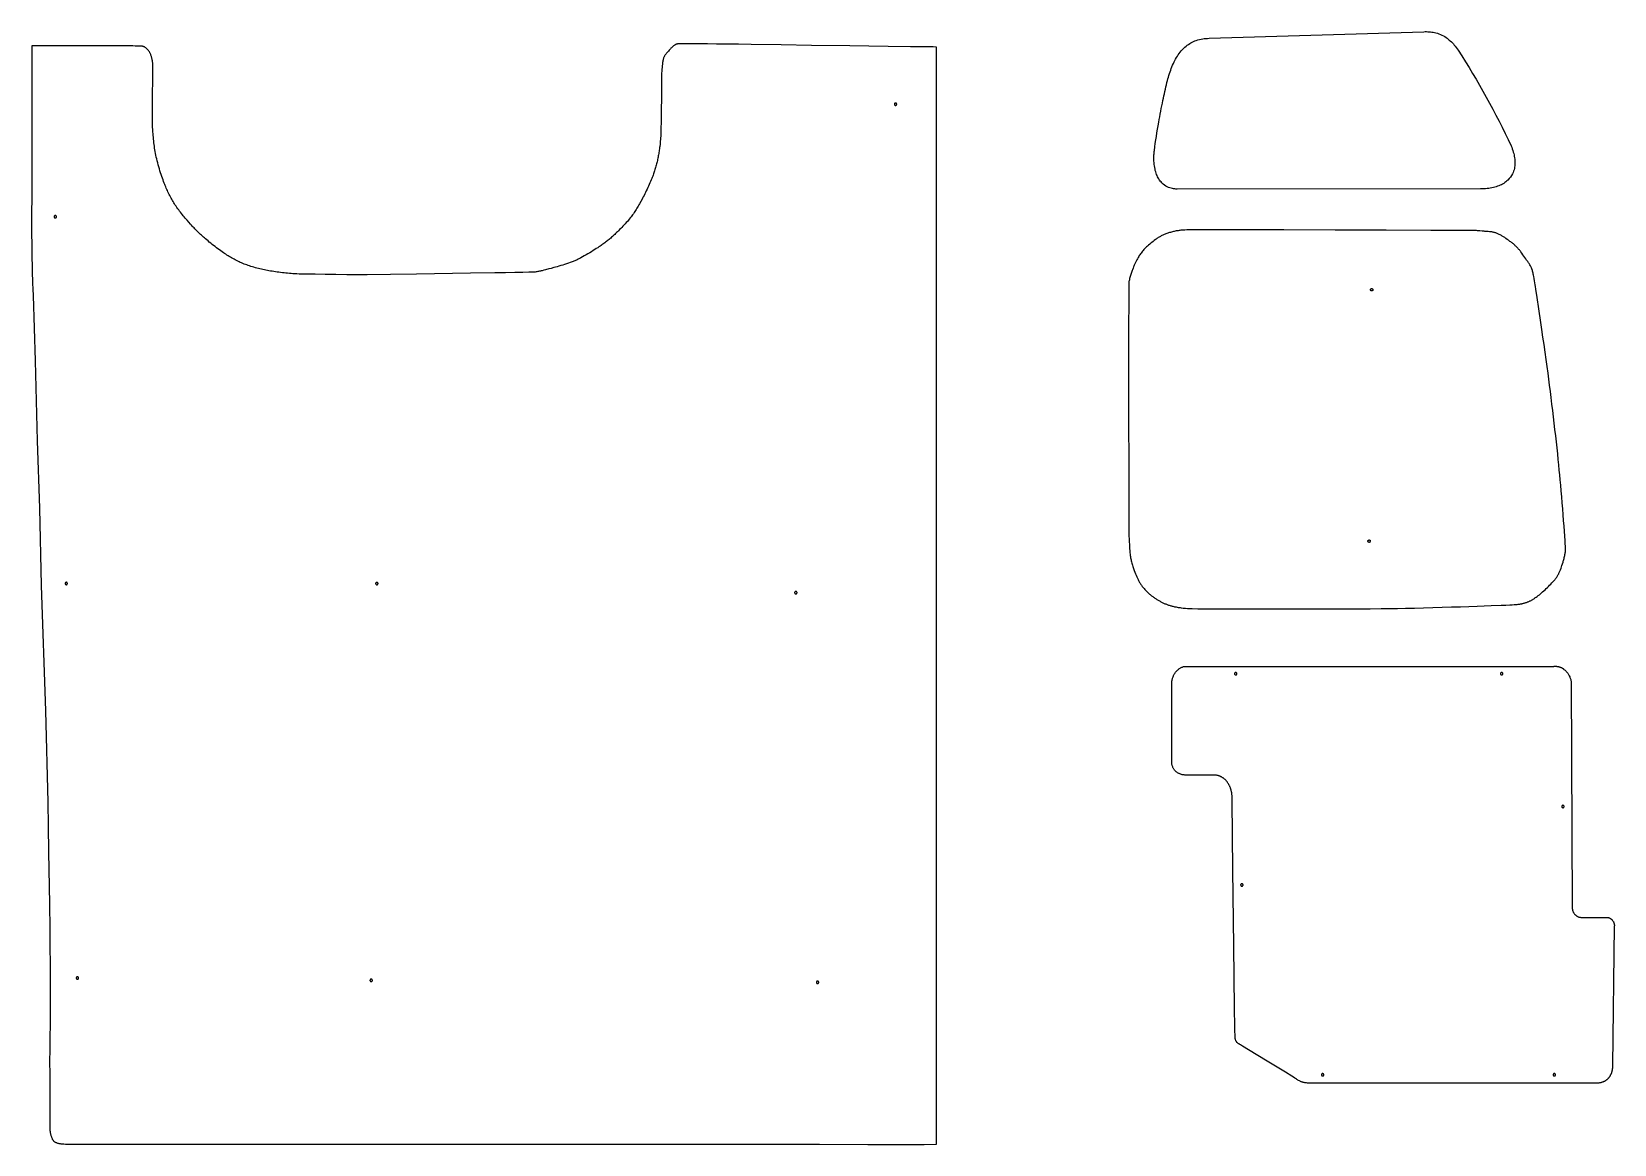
# Model space of a CAD drawing. Extents: x -607 to 5574, y -5846 to 855.
# Drawn here: x 1927 to 4556, y -5822 to -3973 of the extents above; entities that cross this region are included whole.
import ezdxf

# ---------------------------------------------------------------- set-up
doc = ezdxf.new("R2010")
doc.units = 0
doc.layers.add('Default_Layer', color=1, linetype='CONTINUOUS')

msp = doc.modelspace()

# ---------------------------------------------------------------- linework, layer by layer
at = {"layer": 'Default_Layer'}
for points in [[(3430.1, -5821.7), (3430.1, -3998.7), (3424.5, -3998.6), (3405.8, -3998.4), (3387.2, -3998.2), (3349.9, -3997.7), (3318, -3997.3), (3286.2, -3996.9), (3222.5, -3995.9), (3172.4, -3995.2), (3122.4, -3994.5), (3101.1, -3994.2), (3079.8, -3993.9), (3064.9, -3993.7), (3049.9, -3993.6), (3038.9, -3993.5), (3028, -3993.4), (3018.4, -3993.4), (3013.6, -3993.4), (3008.8, -3993.4), (3006, -3993.5), (3003.2, -3993.5), (3001.7, -3993.6), (3000.2, -3993.6), (2999.6, -3993.7), (2999, -3993.7), (2998.7, -3993.8), (2998.4, -3993.8), (2997.9, -3994), (2997.4, -3994.3), (2996.9, -3994.5), (2996.4, -3994.8), (2995.9, -3995.1), (2995.4, -3995.4), (2994.9, -3995.7), (2994.4, -3996), (2993.5, -3996.8), (2992.6, -3997.5), (2991.7, -3998.3), (2990.8, -3999.2), (2989.9, -4000), (2989.1, -4000.8), (2988.4, -4001.7), (2987.6, -4002.5), (2986.3, -4004), (2985.1, -4005.3), (2984, -4006.4), (2983, -4007.5), (2981.9, -4008.7), (2980.9, -4009.9), (2980.4, -4010.5), (2979.9, -4011.2), (2979.5, -4011.8), (2979, -4012.5), (2978.6, -4013.1), (2978.2, -4013.8), (2977.9, -4014.5), (2977.6, -4015.2), (2977.2, -4016), (2976.9, -4016.9), (2976.7, -4017.9), (2976.4, -4019), (2976.1, -4020.2), (2975.8, -4021.5), (2975.6, -4022.8), (2975.3, -4024.2), (2975.1, -4025.6), (2974.9, -4027.1), (2974.5, -4030), (2974.2, -4032.8), (2973.9, -4035.5), (2973.8, -4037.1), (2973.7, -4039.1), (2973.6, -4041.5), (2973.5, -4044.3), (2973.5, -4047.4), (2973.5, -4050.8), (2973.4, -4058.2), (2973.3, -4074.2), (2973.3, -4082), (2973.2, -4089.1), (2973, -4097.4), (2972.9, -4106.2), (2972.6, -4124.3), (2972.4, -4132.8), (2972.3, -4136.7), (2972.2, -4140.4), (2972.1, -4143.8), (2972, -4146.9), (2971.8, -4149.5), (2971.7, -4151.8), (2971.3, -4155.8), (2970.9, -4159.8), (2970.5, -4163.8), (2970.2, -4165.8), (2970, -4167.9), (2969.7, -4169.9), (2969.4, -4171.8), (2969.1, -4173.8), (2968.8, -4175.8), (2968.4, -4177.8), (2968.1, -4179.7), (2967.7, -4181.6), (2967.3, -4183.5), (2966.9, -4185.4), (2966.5, -4187.3), (2966, -4189.2), (2965.6, -4191.1), (2965.1, -4193), (2964.6, -4194.8), (2964.1, -4196.7), (2963.6, -4198.6), (2963, -4200.4), (2962.5, -4202.3), (2961.9, -4204.1), (2961.3, -4206), (2960.7, -4207.8), (2960, -4209.6), (2959.4, -4211.5), (2958.7, -4213.3), (2958, -4215.2), (2957.1, -4217.3), (2956.2, -4219.5), (2955.2, -4221.9), (2954.1, -4224.4), (2952.9, -4227), (2951.7, -4229.6), (2950.5, -4232.3), (2949.3, -4234.9), (2948, -4237.6), (2946.8, -4240.2), (2945.5, -4242.7), (2944.3, -4245.1), (2943.1, -4247.4), (2942, -4249.6), (2941, -4251.6), (2938.9, -4255.3), (2936.8, -4259.1), (2935.7, -4261), (2934.7, -4262.8), (2933.6, -4264.7), (2932.4, -4266.5), (2931.3, -4268.4), (2930.2, -4270.2), (2929, -4272), (2927.8, -4273.8), (2926.6, -4275.6), (2925.4, -4277.3), (2924.1, -4279.1), (2922.8, -4280.8), (2921.4, -4282.6), (2919.9, -4284.4), (2918.3, -4286.3), (2916.7, -4288.3), (2914.9, -4290.3), (2913.1, -4292.3), (2911.2, -4294.3), (2909.4, -4296.3), (2907.5, -4298.3), (2905.6, -4300.2), (2903.8, -4302.1), (2902, -4303.9), (2900.3, -4305.6), (2898.7, -4307.1), (2897.2, -4308.6), (2895.8, -4309.9), (2894.4, -4311.2), (2893.1, -4312.4), (2891.7, -4313.6), (2890.4, -4314.8), (2889, -4316), (2887.6, -4317.2), (2886.2, -4318.4), (2884.7, -4319.5), (2883.3, -4320.7), (2881.9, -4321.8), (2880.4, -4322.9), (2879, -4324), (2877.5, -4325.1), (2876, -4326.2), (2874.5, -4327.2), (2873, -4328.3), (2871.4, -4329.4), (2869.5, -4330.7), (2867.4, -4332.1), (2865, -4333.6), (2862.5, -4335.3), (2859.8, -4337), (2857, -4338.7), (2854.1, -4340.5), (2851.2, -4342.3), (2848.1, -4344.1), (2845.1, -4345.8), (2842.1, -4347.5), (2839.1, -4349.1), (2837.6, -4349.9), (2836.2, -4350.6), (2834.7, -4351.3), (2833.3, -4352), (2832, -4352.7), (2830.6, -4353.3), (2829.3, -4353.9), (2827.9, -4354.4), (2826.4, -4355), (2825, -4355.6), (2823.4, -4356.2), (2821.9, -4356.7), (2818.8, -4357.8), (2815.6, -4358.9), (2812.4, -4360), (2809.2, -4361), (2806, -4361.9), (2802.9, -4362.8), (2799.9, -4363.7), (2794.4, -4365.2), (2789.8, -4366.4), (2786.3, -4367.3), (2780.7, -4368.9), (2777.8, -4369.6), (2775, -4370.3), (2773.6, -4370.7), (2772.1, -4371), (2770.7, -4371.3), (2769.3, -4371.6), (2767.8, -4371.8), (2766.4, -4372.1), (2765, -4372.3), (2763.5, -4372.5), (2763, -4372.5), (2762.3, -4372.6), (2760.1, -4372.7), (2757.1, -4372.8), (2753.1, -4372.9), (2742.9, -4373.1), (2729.7, -4373.4), (2714.1, -4373.7), (2696.4, -4374), (2656, -4374.6), (2566.2, -4376), (2522.9, -4376.7), (2484.5, -4377.3), (2476.7, -4377.2), (2468.4, -4377.1), (2450.8, -4376.9), (2432.6, -4376.7), (2414.8, -4376.6), (2398.1, -4376.3), (2390.4, -4376.2), (2383.4, -4376.1), (2377.2, -4376), (2371.7, -4375.8), (2367.3, -4375.6), (2365.4, -4375.6), (2363.9, -4375.5), (2361, -4375.3), (2358.1, -4375), (2355.2, -4374.8), (2352.3, -4374.5), (2349.4, -4374.2), (2346.5, -4373.9), (2343.5, -4373.6), (2340.6, -4373.3), (2337.7, -4372.9), (2334.9, -4372.6), (2332.1, -4372.2), (2329.3, -4371.7), (2326.6, -4371.3), (2323.9, -4370.9), (2321.3, -4370.4), (2318.8, -4369.9), (2316.3, -4369.4), (2313.8, -4368.9), (2311.3, -4368.3), (2308.8, -4367.8), (2306.3, -4367.2), (2303.7, -4366.6), (2301.2, -4365.9), (2298.7, -4365.3), (2296.2, -4364.6), (2293.8, -4363.9), (2291.4, -4363.2), (2289, -4362.4), (2286.6, -4361.6), (2284.4, -4360.8), (2282.1, -4360), (2280, -4359.2), (2277.8, -4358.3), (2275.7, -4357.4), (2273.6, -4356.4), (2271.5, -4355.5), (2269.4, -4354.5), (2267.4, -4353.4), (2265.3, -4352.4), (2263.3, -4351.3), (2261.3, -4350.2), (2259.3, -4349), (2257.3, -4347.9), (2255.3, -4346.7), (2253.3, -4345.5), (2251.4, -4344.3), (2249.4, -4343), (2247.5, -4341.8), (2245.5, -4340.4), (2243.4, -4339), (2241.2, -4337.4), (2238.9, -4335.7), (2236.5, -4334), (2234.1, -4332.2), (2231.7, -4330.3), (2229.3, -4328.4), (2226.9, -4326.5), (2224.5, -4324.6), (2222.2, -4322.7), (2220, -4320.9), (2217.9, -4319.1), (2215.9, -4317.4), (2214, -4315.8), (2212.3, -4314.3), (2210.7, -4312.9), (2209.1, -4311.4), (2207.5, -4310), (2206, -4308.5), (2204.4, -4307), (2202.9, -4305.5), (2201.3, -4304), (2199.8, -4302.4), (2198.3, -4300.9), (2196.8, -4299.3), (2195.3, -4297.8), (2193.9, -4296.2), (2192.4, -4294.6), (2191, -4293), (2188.1, -4289.8), (2185.2, -4286.4), (2182.1, -4282.8), (2180.6, -4281), (2179, -4279.1), (2177.5, -4277.2), (2175.9, -4275.2), (2174.4, -4273.2), (2172.8, -4271.3), (2171.3, -4269.3), (2169.9, -4267.3), (2168.4, -4265.3), (2167.1, -4263.3), (2165.7, -4261.3), (2164.5, -4259.4), (2163.3, -4257.5), (2162.1, -4255.5), (2160.9, -4253.5), (2159.8, -4251.6), (2158.7, -4249.6), (2157.6, -4247.6), (2156.5, -4245.5), (2155.5, -4243.5), (2154.5, -4241.4), (2153.5, -4239.4), (2152.5, -4237.3), (2151.6, -4235.2), (2150.7, -4233.1), (2149.8, -4231), (2148.9, -4228.9), (2148, -4226.8), (2147.1, -4224.6), (2146.2, -4222.1), (2145.3, -4219.5), (2144.3, -4216.7), (2143.3, -4213.7), (2142.3, -4210.7), (2141.2, -4207.5), (2140.2, -4204.2), (2139.2, -4200.9), (2138.3, -4197.6), (2137.3, -4194.3), (2136.4, -4191), (2135.6, -4187.7), (2134.8, -4184.5), (2134, -4181.4), (2133.4, -4178.4), (2132.8, -4175.4), (2132.3, -4172.5), (2131.8, -4169.5), (2131.3, -4166.6), (2130.9, -4163.6), (2130.5, -4160.6), (2130.1, -4157.6), (2129.8, -4154.7), (2129.4, -4151.7), (2129.2, -4148.7), (2128.9, -4145.7), (2128.7, -4142.7), (2128.4, -4139.7), (2128.2, -4136.7), (2127.9, -4130.7), (2127.8, -4129), (2127.7, -4127), (2127.7, -4124.6), (2127.7, -4121.8), (2127.6, -4115.5), (2127.7, -4108.3), (2127.7, -4100.3), (2127.8, -4091.7), (2128, -4074), (2128.2, -4056.7), (2128.3, -4048.8), (2128.4, -4041.6), (2128.4, -4035.4), (2128.4, -4030.4), (2128.3, -4028.4), (2128.3, -4026.8), (2128.2, -4025.6), (2128.2, -4024.8), (2128, -4023.7), (2127.8, -4022.5), (2127.6, -4021.4), (2127.4, -4020.2), (2127.1, -4019), (2126.9, -4017.8), (2126.6, -4016.7), (2126.3, -4015.5), (2125.9, -4014.4), (2125.6, -4013.3), (2125.2, -4012.2), (2124.8, -4011.2), (2124.4, -4010.2), (2124, -4009.3), (2123.6, -4008.4), (2123.1, -4007.6), (2122.6, -4006.9), (2122.1, -4006.1), (2121.6, -4005.3), (2121, -4004.6), (2120.5, -4003.9), (2119.9, -4003.2), (2119.2, -4002.5), (2118.6, -4001.8), (2117.9, -4001.2), (2117.3, -4000.6), (2116.5, -4000), (2115.8, -3999.5), (2115, -3999), (2114.3, -3998.5), (2113.5, -3998.1), (2112.6, -3997.8), (2112.4, -3997.7), (2111.9, -3997.6), (2111.3, -3997.5), (2110.5, -3997.5), (2108.5, -3997.3), (2105.9, -3997.2), (2102.8, -3997.1), (2099.2, -3997), (2095.1, -3996.9), (2090.5, -3996.9), (2080.2, -3996.8), (2068.4, -3996.7), (2055.4, -3996.7), (2041.6, -3996.6), (2012, -3996.6), (1981.9, -3996.7), (1967.1, -3996.7), (1953, -3996.6), (1939.7, -3996.6), (1927.5, -3996.5), (1927.5, -4041.6), (1927.4, -4091.6), (1927.2, -4194.5), (1927.1, -4241.6), (1927, -4281.7), (1927, -4298.3), (1927, -4312.1), (1927.1, -4322.7), (1927.1, -4329.7), (1927.2, -4334.8), (1927.3, -4339.9), (1927.5, -4350.1), (1927.8, -4360.3), (1928.1, -4370.5), (1928.7, -4391), (1929, -4401.2), (1929.3, -4411.4), (1932.7, -4519.9), (1936.1, -4653), (1939.8, -4764.8), (1942.7, -4893.1), (1949.8, -5101.3), (1954.1, -5253.4), (1954.7, -5292.9), (1955.2, -5335.6), (1956.5, -5423), (1957, -5463.8), (1957.5, -5500), (1957.6, -5515.8), (1957.8, -5529.7), (1957.9, -5541.6), (1957.9, -5551), (1957.9, -5559.3), (1957.9, -5567.5), (1957.9, -5575.7), (1957.8, -5583.9), (1957.7, -5600.4), (1957.6, -5616.8), (1957.2, -5649.7), (1957, -5666.1), (1956.9, -5682.6), (1956.9, -5690.4), (1957, -5698.9), (1957, -5717.3), (1957, -5736.6), (1957.1, -5755.4), (1957.1, -5772.5), (1957.2, -5780.1), (1957.3, -5786.9), (1957.3, -5792.6), (1957.5, -5797.1), (1957.5, -5798.9), (1957.6, -5800.3), (1957.7, -5801.3), (1957.8, -5802), (1957.9, -5802.9), (1958.2, -5803.9), (1958.5, -5805), (1958.8, -5806), (1959.1, -5807), (1959.4, -5808.1), (1959.8, -5809.1), (1960.2, -5810.1), (1960.6, -5811.1), (1960.9, -5812), (1961.3, -5812.9), (1961.7, -5813.7), (1962.1, -5814.4), (1962.5, -5815.1), (1962.8, -5815.6), (1963.2, -5816), (1963.5, -5816.4), (1963.9, -5816.7), (1964.2, -5817), (1964.6, -5817.3), (1965, -5817.5), (1965.4, -5817.8), (1965.9, -5818), (1966.3, -5818.2), (1967.2, -5818.6), (1968.2, -5818.9), (1969.1, -5819.3), (1970, -5819.6), (1970.5, -5819.7), (1971, -5819.9), (1972.1, -5820.1), (1973.2, -5820.3), (1974.4, -5820.5), (1975.6, -5820.7), (1976.9, -5820.9), (1978.1, -5821), (1979.3, -5821.1), (1980.4, -5821.1), (1983, -5821.2), (1992.8, -5821.2), (2027.6, -5821.2), (2079, -5821.3), (2141.8, -5821.3), (2282.2, -5821.3), (2350, -5821.3), (2409.5, -5821.3), (2839.7, -5821.4), (2897.3, -5821.4), (2971.9, -5821.5), (3147.2, -5821.7), (3235.6, -5821.7), (3316.3, -5821.8), (3383.2, -5821.8), (3409.5, -5821.8), (3430.1, -5821.7)], [(3362.2, -4091.6), (3362, -4091.7), (3361.8, -4091.7), (3361.6, -4091.7), (3361.4, -4091.8), (3361.2, -4091.9), (3361, -4092), (3360.9, -4092.1), (3360.8, -4092.2), (3360.6, -4092.4), (3360.5, -4092.5), (3360.4, -4092.7), (3360.3, -4092.9), (3360.3, -4093), (3360.2, -4093.2), (3360.2, -4093.4), (3360.2, -4093.6), (3360.2, -4093.8), (3360.2, -4094), (3360.3, -4094.2), (3360.3, -4094.4), (3360.4, -4094.6), (3360.5, -4094.8), (3360.6, -4094.9), (3360.8, -4095.1), (3360.9, -4095.2), (3361, -4095.3), (3361.2, -4095.4), (3361.4, -4095.5), (3361.6, -4095.6), (3361.8, -4095.6), (3362, -4095.6), (3362.2, -4095.6), (3362.4, -4095.6), (3362.6, -4095.6), (3362.8, -4095.6), (3362.9, -4095.5), (3363.1, -4095.4), (3363.3, -4095.3), (3363.4, -4095.2), (3363.6, -4095.1), (3363.7, -4094.9), (3363.8, -4094.8), (3363.9, -4094.6), (3364, -4094.4), (3364.1, -4094.2), (3364.1, -4094), (3364.2, -4093.8), (3364.2, -4093.6), (3364.2, -4093.4), (3364.1, -4093.2), (3364.1, -4093), (3364, -4092.9), (3363.9, -4092.7), (3363.8, -4092.5), (3363.7, -4092.4), (3363.6, -4092.2), (3363.4, -4092.1), (3363.3, -4092), (3363.1, -4091.9), (3362.9, -4091.8), (3362.8, -4091.7), (3362.6, -4091.7), (3362.4, -4091.7), (3362.2, -4091.6)], [(1966.4, -4278.6), (1966.2, -4278.6), (1966, -4278.7), (1965.8, -4278.7), (1965.6, -4278.8), (1965.4, -4278.9), (1965.3, -4279), (1965.1, -4279.1), (1965, -4279.2), (1964.8, -4279.4), (1964.7, -4279.5), (1964.6, -4279.7), (1964.5, -4279.9), (1964.5, -4280), (1964.4, -4280.2), (1964.4, -4280.4), (1964.4, -4280.6), (1964.4, -4280.8), (1964.4, -4281), (1964.5, -4281.2), (1964.5, -4281.4), (1964.6, -4281.6), (1964.7, -4281.8), (1964.8, -4281.9), (1965, -4282.1), (1965.1, -4282.2), (1965.3, -4282.3), (1965.4, -4282.4), (1965.6, -4282.5), (1965.8, -4282.5), (1966, -4282.6), (1966.2, -4282.6), (1966.4, -4282.6), (1966.6, -4282.6), (1966.8, -4282.6), (1967, -4282.5), (1967.2, -4282.5), (1967.3, -4282.4), (1967.5, -4282.3), (1967.7, -4282.2), (1967.8, -4282.1), (1967.9, -4281.9), (1968, -4281.8), (1968.2, -4281.6), (1968.2, -4281.4), (1968.3, -4281.2), (1968.4, -4281), (1968.4, -4280.8), (1968.4, -4280.6), (1968.4, -4280.4), (1968.4, -4280.2), (1968.3, -4280), (1968.2, -4279.9), (1968.2, -4279.7), (1968, -4279.5), (1967.9, -4279.4), (1967.8, -4279.2), (1967.7, -4279.1), (1967.5, -4279), (1967.3, -4278.9), (1967.2, -4278.8), (1967, -4278.7), (1966.8, -4278.7), (1966.6, -4278.6), (1966.4, -4278.6)], [(4475.1, -4835.6), (4475.1, -4834.7), (4475.1, -4833.3), (4475.1, -4831.6), (4475, -4829.6), (4474.9, -4827.2), (4474.8, -4824.5), (4474.5, -4818.4), (4474, -4811.2), (4473.4, -4803.2), (4472.8, -4794.5), (4472.1, -4785.3), (4471.4, -4775.7), (4470.6, -4765.8), (4469.8, -4755.8), (4468.9, -4745.9), (4468.1, -4736.2), (4467.3, -4726.8), (4466.5, -4717.9), (4465.7, -4709.7), (4464.9, -4701.6), (4464.1, -4693), (4463.1, -4683.9), (4462.2, -4674.5), (4461.1, -4664.8), (4460, -4654.8), (4458.9, -4644.5), (4457.7, -4634.1), (4456.5, -4623.6), (4455.2, -4613), (4454, -4602.4), (4452.7, -4591.8), (4451.4, -4581.2), (4450.1, -4570.9), (4448.8, -4560.7), (4447.5, -4550.7), (4446.2, -4540.4), (4444.7, -4529.3), (4443, -4517.6), (4441.3, -4505.4), (4439.5, -4493), (4437.7, -4480.5), (4435.9, -4468.2), (4434.1, -4456.2), (4430.8, -4433.8), (4428, -4415), (4425.8, -4401.2), (4425.1, -4396.7), (4424.7, -4394), (4424.1, -4390.5), (4423.5, -4386.9), (4423, -4383.3), (4422.4, -4379.7), (4422, -4377.9), (4421.7, -4376.1), (4421.3, -4374.4), (4421, -4372.8), (4420.6, -4371.2), (4420.1, -4369.7), (4419.7, -4368.3), (4419.4, -4367.6), (4419.2, -4367), (4418.6, -4365.7), (4418.1, -4364.4), (4417.4, -4363.2), (4416.8, -4362), (4416.1, -4360.8), (4415.4, -4359.6), (4414.6, -4358.5), (4413.8, -4357.3), (4413.1, -4356.2), (4412.3, -4355), (4410.6, -4352.8), (4409, -4350.5), (4407.4, -4348.3), (4404.2, -4343.7), (4402.6, -4341.4), (4401, -4339.2), (4400.2, -4338), (4399.3, -4336.9), (4398.5, -4335.8), (4397.6, -4334.8), (4396.7, -4333.7), (4395.7, -4332.7), (4394.8, -4331.6), (4393.8, -4330.6), (4392.8, -4329.7), (4391.8, -4328.7), (4390.8, -4327.7), (4389.7, -4326.8), (4388.6, -4325.9), (4387.5, -4324.9), (4386.3, -4324), (4385.2, -4323.2), (4384.1, -4322.3), (4382.9, -4321.5), (4380.7, -4319.8), (4378.4, -4318.3), (4376.3, -4316.8), (4374.1, -4315.4), (4371.9, -4314), (4369.7, -4312.7), (4368.6, -4312), (4367.5, -4311.3), (4366.4, -4310.7), (4365.2, -4310.1), (4364.1, -4309.5), (4363, -4309), (4361.8, -4308.5), (4360.7, -4308), (4359.6, -4307.6), (4358.5, -4307.2), (4357.4, -4306.9), (4356.2, -4306.6), (4355, -4306.3), (4353.8, -4306.1), (4352.6, -4305.9), (4351.4, -4305.7), (4350.1, -4305.6), (4348.9, -4305.5), (4346.5, -4305.3), (4344.2, -4305.1), (4342, -4305), (4341, -4304.9), (4340.1, -4304.8), (4336.5, -4304.4), (4332.8, -4304.1), (4331, -4303.9), (4329.2, -4303.8), (4327.4, -4303.7), (4325.6, -4303.6), (4323.8, -4303.6), (4319.6, -4303.5), (4304.4, -4303.5), (4251.4, -4303.3), (4177.2, -4303), (4092.3, -4302.8), (4007.2, -4302.6), (3932.5, -4302.4), (3902.3, -4302.4), (3878.6, -4302.3), (3862.8, -4302.3), (3858.2, -4302.4), (3856.1, -4302.4), (3852.9, -4302.5), (3849.5, -4302.5), (3846.2, -4302.6), (3842.9, -4302.8), (3841.2, -4302.8), (3839.6, -4302.9), (3838, -4303.1), (3836.3, -4303.2), (3834.7, -4303.4), (3833.1, -4303.6), (3831.6, -4303.8), (3830, -4304), (3828.5, -4304.3), (3826.9, -4304.7), (3825.3, -4305), (3823.7, -4305.4), (3822.1, -4305.8), (3820.5, -4306.2), (3818.9, -4306.6), (3817.4, -4307.1), (3815.8, -4307.6), (3814.3, -4308.1), (3812.8, -4308.6), (3811.3, -4309.1), (3809.9, -4309.6), (3808.6, -4310.2), (3807.3, -4310.7), (3806, -4311.3), (3804.8, -4311.9), (3803.6, -4312.5), (3802.3, -4313.2), (3801.1, -4313.9), (3799.9, -4314.7), (3798.7, -4315.4), (3797.5, -4316.2), (3796.4, -4317), (3795.2, -4317.8), (3794.1, -4318.6), (3792, -4320.2), (3789.9, -4321.8), (3788, -4323.2), (3786.2, -4324.6), (3784.4, -4326.2), (3782.5, -4327.7), (3780.7, -4329.3), (3778.9, -4330.9), (3777.3, -4332.5), (3775.8, -4334), (3775.1, -4334.7), (3774.5, -4335.3), (3773.3, -4336.7), (3772.2, -4338), (3771.1, -4339.4), (3770, -4340.9), (3769, -4342.3), (3768, -4343.8), (3767, -4345.3), (3766.1, -4346.8), (3765.1, -4348.4), (3764, -4350.3), (3762.9, -4352.3), (3761.8, -4354.5), (3760.6, -4356.8), (3759.6, -4359.1), (3759, -4360.2), (3758.5, -4361.3), (3758, -4362.5), (3757.6, -4363.6), (3756.7, -4366), (3755.6, -4368.7), (3755.1, -4370.2), (3754.5, -4371.7), (3754, -4373.3), (3753.4, -4375), (3752.9, -4376.7), (3752.4, -4378.4), (3751.9, -4380.1), (3751.4, -4381.8), (3751, -4383.5), (3750.6, -4385.2), (3750.3, -4386.9), (3750, -4388.5), (3750, -4389.2), (3749.9, -4390.4), (3749.9, -4392.2), (3749.8, -4394.5), (3749.7, -4400.6), (3749.7, -4408.6), (3749.6, -4418.4), (3749.5, -4429.7), (3749.4, -4456.5), (3749.4, -4487.9), (3749.4, -4522.9), (3749.4, -4560.1), (3749.4, -4598.6), (3749.4, -4637.1), (3749.5, -4674.4), (3749.6, -4709.6), (3749.7, -4741.3), (3749.8, -4768.5), (3749.9, -4789.9), (3750, -4804.6), (3750, -4808.9), (3750, -4811.2), (3750.2, -4815.8), (3750.4, -4820.6), (3750.6, -4825.4), (3750.7, -4827.8), (3750.9, -4830.2), (3751, -4832.5), (3751.2, -4834.9), (3751.4, -4837.1), (3751.6, -4839.3), (3751.8, -4841.4), (3752.1, -4843.4), (3752.4, -4845.3), (3752.7, -4847.1), (3753, -4848.8), (3753.4, -4850.6), (3753.8, -4852.4), (3754.3, -4854.2), (3754.8, -4856.1), (3755.3, -4857.9), (3755.8, -4859.7), (3756.4, -4861.5), (3757, -4863.2), (3757.5, -4865), (3758.1, -4866.6), (3758.7, -4868.2), (3759.8, -4871.2), (3760.8, -4873.9), (3761.8, -4876.4), (3762.9, -4878.8), (3764, -4881.2), (3764.5, -4882.4), (3765.1, -4883.6), (3765.7, -4884.8), (3766.3, -4886), (3766.9, -4887.2), (3767.6, -4888.3), (3768.3, -4889.5), (3769, -4890.6), (3769.7, -4891.7), (3770.5, -4892.8), (3771.3, -4893.9), (3772.1, -4895), (3773.1, -4896.1), (3774.1, -4897.3), (3775.1, -4898.5), (3776.2, -4899.7), (3777.3, -4900.8), (3778.5, -4902), (3779.6, -4903.1), (3780.8, -4904.3), (3781.9, -4905.4), (3783.1, -4906.4), (3784.2, -4907.5), (3785.3, -4908.4), (3786.4, -4909.3), (3787.5, -4910.2), (3788.5, -4911), (3789.5, -4911.8), (3790.6, -4912.6), (3791.7, -4913.4), (3792.8, -4914.2), (3793.9, -4914.9), (3795, -4915.6), (3796.1, -4916.3), (3797.2, -4917), (3798.3, -4917.7), (3799.5, -4918.4), (3800.6, -4919), (3801.8, -4919.6), (3802.9, -4920.3), (3804.1, -4920.8), (3805.2, -4921.4), (3806.3, -4921.9), (3807.5, -4922.5), (3808.7, -4923), (3809.8, -4923.5), (3811, -4924), (3812.2, -4924.4), (3813.4, -4924.9), (3814.6, -4925.3), (3815.8, -4925.7), (3817, -4926.1), (3818.2, -4926.5), (3819.4, -4926.9), (3820.6, -4927.2), (3821.9, -4927.6), (3823.1, -4927.9), (3824.3, -4928.2), (3825.6, -4928.5), (3827, -4928.8), (3828.4, -4929), (3829.9, -4929.3), (3831.5, -4929.6), (3833.2, -4929.8), (3834.8, -4930), (3836.6, -4930.3), (3840.1, -4930.7), (3843.6, -4931), (3847.1, -4931.3), (3850.5, -4931.6), (3852, -4931.6), (3854.9, -4931.7), (3864.6, -4931.8), (3878.9, -4931.9), (3897.1, -4932), (3918.6, -4932), (3942.6, -4932.1), (3968.6, -4932.1), (3996, -4932.2), (4024, -4932.2), (4051.9, -4932.2), (4079.3, -4932.1), (4105.3, -4932.1), (4129.3, -4932), (4150.8, -4931.9), (4168.9, -4931.7), (4176.6, -4931.7), (4183.2, -4931.6), (4195.9, -4931.4), (4209.6, -4931.1), (4224.2, -4930.7), (4239.3, -4930.3), (4254.8, -4929.9), (4270.3, -4929.4), (4285.7, -4928.9), (4300.7, -4928.5), (4328.4, -4927.5), (4351.5, -4926.7), (4368.1, -4926.1), (4373.3, -4925.9), (4376.2, -4925.7), (4382.9, -4925.4), (4386.4, -4925.2), (4389.9, -4925), (4393.2, -4924.8), (4394.8, -4924.7), (4396.3, -4924.5), (4397.7, -4924.4), (4399.1, -4924.2), (4400.3, -4924), (4401.3, -4923.8), (4402.4, -4923.6), (4403.4, -4923.4), (4404.4, -4923.1), (4405.4, -4922.9), (4406.4, -4922.6), (4407.4, -4922.3), (4408.3, -4922), (4409.3, -4921.7), (4410.3, -4921.3), (4411.3, -4921), (4412.2, -4920.6), (4413.2, -4920.2), (4414.2, -4919.8), (4415.1, -4919.4), (4416, -4918.9), (4417, -4918.5), (4417.9, -4918), (4418.8, -4917.5), (4419.8, -4917), (4420.7, -4916.4), (4421.6, -4915.9), (4422.6, -4915.3), (4423.5, -4914.7), (4424.4, -4914), (4426.3, -4912.7), (4428.1, -4911.4), (4429.9, -4910), (4431.7, -4908.7), (4432.5, -4908), (4433.4, -4907.2), (4435.3, -4905.6), (4437.2, -4903.9), (4439.2, -4902.1), (4441.1, -4900.3), (4443, -4898.4), (4445, -4896.5), (4446.8, -4894.7), (4448.7, -4892.8), (4450.6, -4890.9), (4452.5, -4888.9), (4454.5, -4886.9), (4455.4, -4885.9), (4456.4, -4884.8), (4457.3, -4883.8), (4458.2, -4882.8), (4459, -4881.7), (4459.8, -4880.7), (4460.6, -4879.6), (4461.3, -4878.5), (4461.9, -4877.5), (4462.6, -4876.4), (4463.2, -4875.2), (4463.8, -4874.1), (4464.3, -4873), (4464.9, -4871.8), (4465.4, -4870.6), (4465.9, -4869.5), (4466.3, -4868.3), (4466.8, -4867.1), (4467.7, -4864.7), (4468.5, -4862.3), (4469.3, -4859.9), (4470.1, -4857.3), (4471, -4854.5), (4471.5, -4853.1), (4471.9, -4851.6), (4472.3, -4850), (4472.7, -4848.5), (4473.1, -4846.9), (4473.5, -4845.3), (4473.9, -4843.6), (4474.2, -4842), (4474.5, -4840.4), (4474.7, -4838.8), (4474.9, -4837.2), (4475.1, -4835.6)], [(4151.2, -4401.9), (4151.2, -4401.7), (4151.2, -4401.5), (4151.3, -4401.3), (4151.3, -4401.1), (4151.4, -4401), (4151.5, -4400.8), (4151.6, -4400.6), (4151.8, -4400.5), (4151.9, -4400.4), (4152.1, -4400.3), (4152.2, -4400.2), (4152.4, -4400.1), (4152.6, -4400), (4152.8, -4400), (4153, -4399.9), (4153.2, -4399.9), (4153.4, -4399.9), (4153.6, -4400), (4153.8, -4400), (4154, -4400.1), (4154.1, -4400.2), (4154.3, -4400.3), (4154.5, -4400.4), (4154.6, -4400.5), (4154.7, -4400.6), (4154.8, -4400.8), (4154.9, -4401), (4155, -4401.1), (4155.1, -4401.3), (4155.1, -4401.5), (4155.2, -4401.7), (4155.2, -4401.9), (4155.2, -4402.1), (4155.1, -4402.3), (4155.1, -4402.5), (4155, -4402.7), (4154.9, -4402.9), (4154.8, -4403), (4154.7, -4403.2), (4154.6, -4403.3), (4154.5, -4403.5), (4154.3, -4403.6), (4154.1, -4403.7), (4154, -4403.8), (4153.8, -4403.8), (4153.6, -4403.9), (4153.4, -4403.9), (4153.2, -4403.9), (4153, -4403.9), (4152.8, -4403.9), (4152.6, -4403.8), (4152.4, -4403.8), (4152.2, -4403.7), (4152.1, -4403.6), (4151.9, -4403.5), (4151.8, -4403.3), (4151.6, -4403.2), (4151.5, -4403), (4151.4, -4402.9), (4151.3, -4402.7), (4151.3, -4402.5), (4151.2, -4402.3), (4151.2, -4402.1), (4151.2, -4401.9)], [(4147, -4819.7), (4147, -4819.5), (4147, -4819.3), (4147.1, -4819.1), (4147.1, -4818.9), (4147.2, -4818.7), (4147.3, -4818.5), (4147.4, -4818.4), (4147.6, -4818.2), (4147.7, -4818.1), (4147.9, -4818), (4148, -4817.9), (4148.2, -4817.8), (4148.4, -4817.7), (4148.6, -4817.7), (4148.8, -4817.7), (4149, -4817.7), (4149.2, -4817.7), (4149.4, -4817.7), (4149.6, -4817.7), (4149.7, -4817.8), (4149.9, -4817.9), (4150.1, -4818), (4150.2, -4818.1), (4150.4, -4818.2), (4150.5, -4818.4), (4150.6, -4818.5), (4150.7, -4818.7), (4150.8, -4818.9), (4150.9, -4819.1), (4150.9, -4819.3), (4151, -4819.5), (4151, -4819.7), (4151, -4819.9), (4150.9, -4820.1), (4150.9, -4820.3), (4150.8, -4820.4), (4150.7, -4820.6), (4150.6, -4820.8), (4150.5, -4820.9), (4150.4, -4821.1), (4150.2, -4821.2), (4150.1, -4821.3), (4149.9, -4821.4), (4149.7, -4821.5), (4149.6, -4821.6), (4149.4, -4821.6), (4149.2, -4821.6), (4149, -4821.7), (4148.8, -4821.6), (4148.6, -4821.6), (4148.4, -4821.6), (4148.2, -4821.5), (4148, -4821.4), (4147.9, -4821.3), (4147.7, -4821.2), (4147.6, -4821.1), (4147.4, -4820.9), (4147.3, -4820.8), (4147.2, -4820.6), (4147.1, -4820.4), (4147.1, -4820.3), (4147, -4820.1), (4147, -4819.9), (4147, -4819.7)], [(1984.5, -4888), (1984.3, -4888), (1984.1, -4888), (1983.9, -4888.1), (1983.7, -4888.1), (1983.6, -4888.2), (1983.4, -4888.3), (1983.2, -4888.4), (1983.1, -4888.6), (1983, -4888.7), (1982.8, -4888.9), (1982.7, -4889), (1982.7, -4889.2), (1982.6, -4889.4), (1982.5, -4889.6), (1982.5, -4889.8), (1982.5, -4890), (1982.5, -4890.2), (1982.5, -4890.4), (1982.6, -4890.6), (1982.7, -4890.8), (1982.7, -4890.9), (1982.8, -4891.1), (1983, -4891.2), (1983.1, -4891.4), (1983.2, -4891.5), (1983.4, -4891.6), (1983.6, -4891.7), (1983.7, -4891.8), (1983.9, -4891.9), (1984.1, -4891.9), (1984.3, -4892), (1984.5, -4892), (1984.7, -4892), (1984.9, -4891.9), (1985.1, -4891.9), (1985.3, -4891.8), (1985.5, -4891.7), (1985.6, -4891.6), (1985.8, -4891.5), (1985.9, -4891.4), (1986, -4891.2), (1986.2, -4891.1), (1986.3, -4890.9), (1986.3, -4890.8), (1986.4, -4890.6), (1986.5, -4890.4), (1986.5, -4890.2), (1986.5, -4890), (1986.5, -4889.8), (1986.5, -4889.6), (1986.4, -4889.4), (1986.3, -4889.2), (1986.3, -4889), (1986.2, -4888.9), (1986, -4888.7), (1985.9, -4888.6), (1985.8, -4888.4), (1985.6, -4888.3), (1985.5, -4888.2), (1985.3, -4888.1), (1985.1, -4888.1), (1984.9, -4888), (1984.7, -4888), (1984.5, -4888)], [(2500.5, -4888.1), (2500.3, -4888.1), (2500.1, -4888.1), (2499.9, -4888.1), (2499.7, -4888.2), (2499.5, -4888.3), (2499.4, -4888.4), (2499.2, -4888.5), (2499.1, -4888.6), (2499, -4888.8), (2498.8, -4888.9), (2498.7, -4889.1), (2498.7, -4889.3), (2498.6, -4889.5), (2498.5, -4889.7), (2498.5, -4889.9), (2498.5, -4890.1), (2498.5, -4890.3), (2498.5, -4890.5), (2498.6, -4890.6), (2498.7, -4890.8), (2498.7, -4891), (2498.8, -4891.2), (2499, -4891.3), (2499.1, -4891.5), (2499.2, -4891.6), (2499.4, -4891.7), (2499.5, -4891.8), (2499.7, -4891.9), (2499.9, -4892), (2500.1, -4892), (2500.3, -4892), (2500.5, -4892.1), (2500.7, -4892), (2500.9, -4892), (2501.1, -4892), (2501.3, -4891.9), (2501.4, -4891.8), (2501.6, -4891.7), (2501.8, -4891.6), (2501.9, -4891.5), (2502, -4891.3), (2502.2, -4891.2), (2502.3, -4891), (2502.3, -4890.8), (2502.4, -4890.6), (2502.5, -4890.5), (2502.5, -4890.3), (2502.5, -4890.1), (2502.5, -4889.9), (2502.5, -4889.7), (2502.4, -4889.5), (2502.3, -4889.3), (2502.3, -4889.1), (2502.2, -4888.9), (2502, -4888.8), (2501.9, -4888.6), (2501.8, -4888.5), (2501.6, -4888.4), (2501.4, -4888.3), (2501.3, -4888.2), (2501.1, -4888.1), (2500.9, -4888.1), (2500.7, -4888.1), (2500.5, -4888.1)], [(3196.5, -4903.2), (3196.3, -4903.2), (3196.1, -4903.2), (3195.9, -4903.3), (3195.7, -4903.3), (3195.5, -4903.4), (3195.4, -4903.5), (3195.2, -4903.6), (3195.1, -4903.8), (3195, -4903.9), (3194.8, -4904.1), (3194.7, -4904.2), (3194.7, -4904.4), (3194.6, -4904.6), (3194.5, -4904.8), (3194.5, -4905), (3194.5, -4905.2), (3194.5, -4905.4), (3194.5, -4905.6), (3194.6, -4905.8), (3194.7, -4906), (3194.7, -4906.1), (3194.8, -4906.3), (3195, -4906.5), (3195.1, -4906.6), (3195.2, -4906.7), (3195.4, -4906.8), (3195.5, -4906.9), (3195.7, -4907), (3195.9, -4907.1), (3196.1, -4907.1), (3196.3, -4907.2), (3196.5, -4907.2), (3196.7, -4907.2), (3196.9, -4907.1), (3197.1, -4907.1), (3197.3, -4907), (3197.5, -4906.9), (3197.6, -4906.8), (3197.8, -4906.7), (3197.9, -4906.6), (3198, -4906.5), (3198.2, -4906.3), (3198.3, -4906.1), (3198.3, -4906), (3198.4, -4905.8), (3198.5, -4905.6), (3198.5, -4905.4), (3198.5, -4905.2), (3198.5, -4905), (3198.5, -4904.8), (3198.4, -4904.6), (3198.3, -4904.4), (3198.3, -4904.2), (3198.2, -4904.1), (3198, -4903.9), (3197.9, -4903.8), (3197.8, -4903.6), (3197.6, -4903.5), (3197.5, -4903.4), (3197.3, -4903.3), (3197.1, -4903.3), (3196.9, -4903.2), (3196.7, -4903.2), (3196.5, -4903.2)], [(3921.3, -5251.1), (3921.2, -5251), (3921.3, -5250), (3921.4, -5249), (3921.4, -5248.1), (3921.4, -5247.1), (3921.4, -5246.1), (3921.4, -5245.1), (3921.4, -5244.1), (3921.3, -5243.1), (3921.2, -5242.2), (3921.1, -5241.2), (3921, -5240.3), (3920.9, -5239.3), (3920.8, -5238.4), (3920.6, -5237.4), (3920.4, -5236.5), (3920.2, -5235.6), (3920, -5234.7), (3919.8, -5233.8), (3919.5, -5232.9), (3919.3, -5232), (3919, -5231.1), (3918.7, -5230.3), (3918.4, -5229.4), (3918, -5228.6), (3917.7, -5227.7), (3917.3, -5226.9), (3916.9, -5226.1), (3916.6, -5225.3), (3916.1, -5224.5), (3915.7, -5223.8), (3915.3, -5223), (3914.8, -5222.3), (3914.4, -5221.6), (3913.9, -5220.8), (3913.4, -5220.1), (3912.9, -5219.5), (3912.3, -5218.8), (3911.8, -5218.2), (3911.2, -5217.5), (3910.6, -5216.9), (3910.1, -5216.3), (3909.5, -5215.7), (3908.8, -5215.2), (3908.2, -5214.6), (3907.6, -5214.1), (3906.9, -5213.6), (3906.2, -5213.1), (3905.6, -5212.7), (3904.9, -5212.2), (3904.2, -5211.8), (3903.4, -5211.4), (3902.7, -5211), (3901.9, -5210.7), (3901.2, -5210.3), (3900.4, -5210), (3899.6, -5209.7), (3898.8, -5209.5), (3898, -5209.2), (3897.2, -5209), (3896.4, -5208.8), (3895.5, -5208.6), (3894.6, -5208.5), (3893.8, -5208.4), (3892.9, -5208.3), (3843.5, -5208.3), (3842.5, -5208.2), (3841.4, -5208.1), (3840.3, -5208), (3839.3, -5207.8), (3838.3, -5207.6), (3837.3, -5207.3), (3836.3, -5207), (3835.3, -5206.7), (3834.4, -5206.3), (3833.5, -5205.9), (3832.6, -5205.5), (3831.7, -5205), (3830.8, -5204.5), (3830, -5204), (3829.2, -5203.4), (3828.4, -5202.8), (3827.7, -5202.1), (3827, -5201.5), (3826.3, -5200.7), (3825.6, -5200), (3825, -5199.2), (3824.4, -5198.4), (3823.9, -5197.5), (3823.4, -5196.6), (3823, -5195.7), (3822.6, -5194.7), (3822.2, -5193.7), (3821.9, -5192.6), (3821.6, -5191.6), (3821.4, -5190.5), (3821.2, -5189.3), (3821.1, -5188.1), (3821.1, -5054.7), (3821.2, -5053.4), (3821.3, -5052.1), (3821.5, -5050.8), (3821.7, -5049.6), (3822, -5048.3), (3822.4, -5047.1), (3822.8, -5045.9), (3823.2, -5044.8), (3823.7, -5043.6), (3824.2, -5042.6), (3824.7, -5041.5), (3825.3, -5040.4), (3825.9, -5039.4), (3826.6, -5038.5), (3827.3, -5037.5), (3828, -5036.6), (3828.8, -5035.8), (3829.5, -5034.9), (3830.4, -5034.1), (3831.2, -5033.4), (3832.1, -5032.7), (3832.9, -5032), (3833.9, -5031.4), (3834.8, -5030.8), (3835.7, -5030.2), (3836.7, -5029.7), (3837.7, -5029.2), (3838.7, -5028.8), (3839.7, -5028.5), (3840.7, -5028.1), (3841.8, -5027.9), (3842.8, -5027.6), (4148, -5027.6), (4455.6, -5027.6), (4456.3, -5027.5), (4457, -5027.5), (4457.7, -5027.5), (4458.4, -5027.5), (4459, -5027.5), (4459.7, -5027.5), (4460.3, -5027.5), (4461, -5027.6), (4461.6, -5027.7), (4462.3, -5027.8), (4462.9, -5027.9), (4463.5, -5028.1), (4464.1, -5028.2), (4464.8, -5028.4), (4465.4, -5028.6), (4466, -5028.8), (4466.6, -5029.1), (4467.2, -5029.3), (4467.7, -5029.6), (4468.3, -5029.8), (4468.9, -5030.1), (4469.4, -5030.4), (4470, -5030.8), (4470.5, -5031.1), (4471.1, -5031.4), (4471.6, -5031.8), (4472.1, -5032.2), (4472.6, -5032.6), (4473.6, -5033.4), (4474.6, -5034.2), (4475.5, -5035.1), (4476.4, -5036.1), (4477.3, -5037.1), (4478.1, -5038.1), (4478.9, -5039.1), (4479.6, -5040.2), (4480.3, -5041.3), (4480.9, -5042.5), (4481.5, -5043.6), (4482.1, -5044.8), (4482.6, -5046), (4483.1, -5047.2), (4483.5, -5048.4), (4483.8, -5049.6), (4484.1, -5050.9), (4484.4, -5052.1), (4486.4, -5428), (4486.4, -5428.8), (4486.4, -5429.5), (4486.4, -5430.3), (4486.5, -5431), (4486.6, -5431.8), (4486.8, -5432.5), (4486.9, -5433.2), (4487.2, -5433.9), (4487.4, -5434.6), (4487.7, -5435.3), (4488, -5436), (4488.4, -5436.7), (4488.8, -5437.3), (4489.2, -5437.9), (4489.6, -5438.5), (4490.1, -5439.1), (4490.6, -5439.7), (4491.1, -5440.2), (4491.6, -5440.7), (4492.2, -5441.2), (4492.8, -5441.7), (4493.4, -5442.1), (4494, -5442.5), (4494.6, -5442.9), (4495.3, -5443.3), (4496, -5443.6), (4496.7, -5443.8), (4497.4, -5444.1), (4498.1, -5444.3), (4498.9, -5444.5), (4499.6, -5444.6), (4500.4, -5444.7), (4544.5, -5444.7), (4545.1, -5444.8), (4545.8, -5444.9), (4546.4, -5445), (4547, -5445.2), (4547.6, -5445.5), (4548.2, -5445.7), (4548.8, -5446), (4549.4, -5446.3), (4549.9, -5446.7), (4550.5, -5447), (4551, -5447.4), (4551.5, -5447.8), (4552, -5448.2), (4552.4, -5448.7), (4552.8, -5449.2), (4553.3, -5449.7), (4553.6, -5450.2), (4554, -5450.7), (4554.3, -5451.3), (4554.7, -5451.8), (4555, -5452.4), (4555.2, -5453), (4555.5, -5453.6), (4555.7, -5454.2), (4555.8, -5454.8), (4556, -5455.4), (4556.1, -5456), (4556.2, -5456.7), (4556.3, -5457.3), (4556.3, -5458), (4556.3, -5458.6), (4556.2, -5459.2), (4553.1, -5691), (4553.1, -5691), (4553.1, -5691.8), (4553.1, -5692.5), (4553.1, -5693.3), (4553.1, -5694.1), (4553, -5694.8), (4553, -5695.6), (4552.9, -5696.3), (4552.8, -5697.1), (4552.7, -5697.8), (4552.6, -5698.5), (4552.4, -5699.2), (4552.3, -5699.9), (4552.1, -5700.6), (4551.9, -5701.3), (4551.7, -5702), (4551.5, -5702.7), (4551.3, -5703.4), (4551.1, -5704), (4550.8, -5704.7), (4550.5, -5705.3), (4550.2, -5705.9), (4549.9, -5706.5), (4549.6, -5707.1), (4549.3, -5707.7), (4548.9, -5708.3), (4548.6, -5708.9), (4548.2, -5709.4), (4547.8, -5710), (4547.4, -5710.5), (4547, -5711.1), (4546.6, -5711.6), (4546.1, -5712.1), (4545.7, -5712.6), (4545.2, -5713), (4544.7, -5713.5), (4544.2, -5714), (4543.7, -5714.4), (4543.2, -5714.8), (4542.6, -5715.2), (4542.1, -5715.6), (4541.5, -5716), (4540.9, -5716.4), (4540.3, -5716.7), (4539.7, -5717.1), (4539.1, -5717.4), (4538.5, -5717.7), (4537.8, -5718), (4537.2, -5718.2), (4536.5, -5718.5), (4535.8, -5718.7), (4535.1, -5719), (4534.4, -5719.2), (4533.7, -5719.4), (4532.9, -5719.5), (4532.2, -5719.7), (4531.4, -5719.8), (4530.6, -5719.9), (4529.9, -5720), (4529.1, -5720.1), (4528.3, -5720.2), (4527.4, -5720.2), (4526.6, -5720.3), (4525.8, -5720.3), (4524.9, -5720.3), (4459.1, -5720.3), (4384.2, -5720.3), (4229, -5720.4), (4159.5, -5720.4), (4102.8, -5720.4), (4064.2, -5720.3), (4053.5, -5720.3), (4050.5, -5720.3), (4049.3, -5720.3), (4047.9, -5720.1), (4046.4, -5720), (4045, -5719.8), (4043.5, -5719.6), (4042.1, -5719.4), (4040.8, -5719.2), (4039.6, -5719), (4038.6, -5718.7), (4037.7, -5718.4), (4036.8, -5718.1), (4035.9, -5717.7), (4035, -5717.3), (4034.1, -5716.9), (4033.3, -5716.5), (4031.6, -5715.6), (4030.7, -5715.1), (4029.9, -5714.6), (4029, -5714), (4028.2, -5713.4), (4026.5, -5712.2), (4025.6, -5711.7), (4024.8, -5711.1), (4020.3, -5708.4), (4009.9, -5702), (3979.3, -5683.4), (3948.7, -5664.8), (3938.5, -5658.6), (3935.4, -5656.7), (3934.2, -5655.9), (3932.8, -5655), (3932.1, -5654.6), (3931.5, -5654.2), (3930.8, -5653.7), (3930.2, -5653.2), (3929.9, -5653), (3929.7, -5652.7), (3929.4, -5652.4), (3929.2, -5652.2), (3928.7, -5651.6), (3928.4, -5651), (3928, -5650.4), (3927.7, -5649.7), (3927.4, -5649), (3927.2, -5648.3), (3927, -5647.7), (3926.8, -5647), (3926.7, -5646.6), (3926.6, -5646.2), (3926.5, -5645.3), (3926.4, -5644.3), (3926.3, -5643.2), (3926.2, -5641), (3926.1, -5638.9), (3926, -5635.5), (3925.9, -5626.7), (3925.5, -5595.3), (3924.2, -5492.4), (3922.7, -5365.8), (3921.3, -5251.1)], [(3925.2, -5039.8), (3925.2, -5040), (3925.3, -5040.2), (3925.3, -5040.4), (3925.4, -5040.6), (3925.5, -5040.8), (3925.6, -5040.9), (3925.7, -5041.1), (3925.8, -5041.2), (3926, -5041.4), (3926.1, -5041.5), (3926.3, -5041.6), (3926.5, -5041.7), (3926.6, -5041.7), (3926.8, -5041.8), (3927, -5041.8), (3927.2, -5041.8), (3927.4, -5041.8), (3927.6, -5041.8), (3927.8, -5041.7), (3928, -5041.7), (3928.2, -5041.6), (3928.4, -5041.5), (3928.5, -5041.4), (3928.7, -5041.2), (3928.8, -5041.1), (3928.9, -5040.9), (3929, -5040.8), (3929.1, -5040.6), (3929.1, -5040.4), (3929.2, -5040.2), (3929.2, -5040), (3929.2, -5039.8), (3929.2, -5039.6), (3929.2, -5039.4), (3929.1, -5039.2), (3929.1, -5039.1), (3929, -5038.9), (3928.9, -5038.7), (3928.8, -5038.6), (3928.7, -5038.4), (3928.5, -5038.3), (3928.4, -5038.2), (3928.2, -5038.1), (3928, -5038), (3927.8, -5037.9), (3927.6, -5037.9), (3927.4, -5037.8), (3927.2, -5037.8), (3927, -5037.8), (3926.8, -5037.9), (3926.6, -5037.9), (3926.5, -5038), (3926.3, -5038.1), (3926.1, -5038.2), (3926, -5038.3), (3925.8, -5038.4), (3925.7, -5038.6), (3925.6, -5038.7), (3925.5, -5038.9), (3925.4, -5039.1), (3925.3, -5039.2), (3925.3, -5039.4), (3925.2, -5039.6), (3925.2, -5039.8)], [(4367.1, -5039.8), (4367.1, -5040), (4367.1, -5040.2), (4367.2, -5040.4), (4367.3, -5040.6), (4367.3, -5040.8), (4367.4, -5040.9), (4367.6, -5041.1), (4367.7, -5041.2), (4367.8, -5041.4), (4368, -5041.5), (4368.2, -5041.6), (4368.3, -5041.7), (4368.5, -5041.7), (4368.7, -5041.8), (4368.9, -5041.8), (4369.1, -5041.8), (4369.3, -5041.8), (4369.5, -5041.8), (4369.7, -5041.7), (4369.9, -5041.7), (4370.1, -5041.6), (4370.2, -5041.5), (4370.4, -5041.4), (4370.5, -5041.2), (4370.6, -5041.1), (4370.8, -5040.9), (4370.9, -5040.8), (4370.9, -5040.6), (4371, -5040.4), (4371.1, -5040.2), (4371.1, -5040), (4371.1, -5039.8), (4371.1, -5039.6), (4371.1, -5039.4), (4371, -5039.2), (4370.9, -5039.1), (4370.9, -5038.9), (4370.8, -5038.7), (4370.6, -5038.6), (4370.5, -5038.4), (4370.4, -5038.3), (4370.2, -5038.2), (4370.1, -5038.1), (4369.9, -5038), (4369.7, -5037.9), (4369.5, -5037.9), (4369.3, -5037.8), (4369.1, -5037.8), (4368.9, -5037.8), (4368.7, -5037.9), (4368.5, -5037.9), (4368.3, -5038), (4368.2, -5038.1), (4368, -5038.2), (4367.8, -5038.3), (4367.7, -5038.4), (4367.6, -5038.6), (4367.4, -5038.7), (4367.3, -5038.9), (4367.3, -5039.1), (4367.2, -5039.2), (4367.1, -5039.4), (4367.1, -5039.6), (4367.1, -5039.8)], [(4468.9, -5260.5), (4468.9, -5260.7), (4468.9, -5260.9), (4468.9, -5261.1), (4469, -5261.3), (4469.1, -5261.5), (4469.2, -5261.6), (4469.3, -5261.8), (4469.4, -5261.9), (4469.6, -5262.1), (4469.7, -5262.2), (4469.9, -5262.3), (4470.1, -5262.4), (4470.3, -5262.4), (4470.5, -5262.5), (4470.7, -5262.5), (4470.9, -5262.5), (4471.1, -5262.5), (4471.3, -5262.5), (4471.5, -5262.4), (4471.6, -5262.4), (4471.8, -5262.3), (4472, -5262.2), (4472.1, -5262.1), (4472.3, -5261.9), (4472.4, -5261.8), (4472.5, -5261.6), (4472.6, -5261.5), (4472.7, -5261.3), (4472.8, -5261.1), (4472.8, -5260.9), (4472.8, -5260.7), (4472.9, -5260.5), (4472.8, -5260.3), (4472.8, -5260.1), (4472.8, -5259.9), (4472.7, -5259.7), (4472.6, -5259.6), (4472.5, -5259.4), (4472.4, -5259.2), (4472.3, -5259.1), (4472.1, -5259), (4472, -5258.9), (4471.8, -5258.8), (4471.6, -5258.7), (4471.5, -5258.6), (4471.3, -5258.6), (4471.1, -5258.5), (4470.9, -5258.5), (4470.7, -5258.5), (4470.5, -5258.6), (4470.3, -5258.6), (4470.1, -5258.7), (4469.9, -5258.8), (4469.7, -5258.9), (4469.6, -5259), (4469.4, -5259.1), (4469.3, -5259.2), (4469.2, -5259.4), (4469.1, -5259.6), (4469, -5259.7), (4468.9, -5259.9), (4468.9, -5260.1), (4468.9, -5260.3), (4468.9, -5260.5)], [(3935.5, -5390.8), (3935.5, -5391), (3935.5, -5391.2), (3935.6, -5391.4), (3935.6, -5391.6), (3935.7, -5391.8), (3935.8, -5391.9), (3935.9, -5392.1), (3936.1, -5392.2), (3936.2, -5392.4), (3936.4, -5392.5), (3936.5, -5392.6), (3936.7, -5392.7), (3936.9, -5392.7), (3937.1, -5392.8), (3937.3, -5392.8), (3937.5, -5392.8), (3937.7, -5392.8), (3937.9, -5392.8), (3938.1, -5392.7), (3938.3, -5392.7), (3938.4, -5392.6), (3938.6, -5392.5), (3938.8, -5392.4), (3938.9, -5392.2), (3939, -5392.1), (3939.1, -5391.9), (3939.2, -5391.8), (3939.3, -5391.6), (3939.4, -5391.4), (3939.4, -5391.2), (3939.5, -5391), (3939.5, -5390.8), (3939.5, -5390.6), (3939.4, -5390.4), (3939.4, -5390.2), (3939.3, -5390), (3939.2, -5389.9), (3939.1, -5389.7), (3939, -5389.6), (3938.9, -5389.4), (3938.8, -5389.3), (3938.6, -5389.2), (3938.4, -5389.1), (3938.3, -5389), (3938.1, -5388.9), (3937.9, -5388.9), (3937.7, -5388.8), (3937.5, -5388.8), (3937.3, -5388.8), (3937.1, -5388.9), (3936.9, -5388.9), (3936.7, -5389), (3936.5, -5389.1), (3936.4, -5389.2), (3936.2, -5389.3), (3936.1, -5389.4), (3935.9, -5389.6), (3935.8, -5389.7), (3935.7, -5389.9), (3935.6, -5390), (3935.6, -5390.2), (3935.5, -5390.4), (3935.5, -5390.6), (3935.5, -5390.8)], [(2003.1, -5543.4), (2002.9, -5543.4), (2002.7, -5543.5), (2002.5, -5543.5), (2002.3, -5543.6), (2002.1, -5543.7), (2001.9, -5543.8), (2001.8, -5543.9), (2001.7, -5544), (2001.5, -5544.1), (2001.4, -5544.3), (2001.3, -5544.5), (2001.2, -5544.6), (2001.2, -5544.8), (2001.1, -5545), (2001.1, -5545.2), (2001.1, -5545.4), (2001.1, -5545.6), (2001.1, -5545.8), (2001.2, -5546), (2001.2, -5546.2), (2001.3, -5546.4), (2001.4, -5546.5), (2001.5, -5546.7), (2001.7, -5546.8), (2001.8, -5547), (2001.9, -5547.1), (2002.1, -5547.2), (2002.3, -5547.3), (2002.5, -5547.3), (2002.7, -5547.4), (2002.9, -5547.4), (2003.1, -5547.4), (2003.3, -5547.4), (2003.5, -5547.4), (2003.7, -5547.3), (2003.8, -5547.3), (2004, -5547.2), (2004.2, -5547.1), (2004.3, -5547), (2004.5, -5546.8), (2004.6, -5546.7), (2004.7, -5546.5), (2004.8, -5546.4), (2004.9, -5546.2), (2005, -5546), (2005, -5545.8), (2005.1, -5545.6), (2005.1, -5545.4), (2005.1, -5545.2), (2005, -5545), (2005, -5544.8), (2004.9, -5544.6), (2004.8, -5544.5), (2004.7, -5544.3), (2004.6, -5544.1), (2004.5, -5544), (2004.3, -5543.9), (2004.2, -5543.8), (2004, -5543.7), (2003.8, -5543.6), (2003.7, -5543.5), (2003.5, -5543.5), (2003.3, -5543.4), (2003.1, -5543.4)], [(2491.1, -5547.3), (2490.9, -5547.4), (2490.7, -5547.4), (2490.5, -5547.4), (2490.3, -5547.5), (2490.1, -5547.6), (2490, -5547.7), (2489.8, -5547.8), (2489.7, -5547.9), (2489.6, -5548.1), (2489.4, -5548.2), (2489.3, -5548.4), (2489.3, -5548.6), (2489.2, -5548.8), (2489.1, -5548.9), (2489.1, -5549.1), (2489.1, -5549.3), (2489.1, -5549.5), (2489.1, -5549.7), (2489.2, -5549.9), (2489.3, -5550.1), (2489.3, -5550.3), (2489.4, -5550.5), (2489.6, -5550.6), (2489.7, -5550.8), (2489.8, -5550.9), (2490, -5551), (2490.1, -5551.1), (2490.3, -5551.2), (2490.5, -5551.3), (2490.7, -5551.3), (2490.9, -5551.3), (2491.1, -5551.3), (2491.3, -5551.3), (2491.5, -5551.3), (2491.7, -5551.3), (2491.9, -5551.2), (2492.1, -5551.1), (2492.2, -5551), (2492.4, -5550.9), (2492.5, -5550.8), (2492.6, -5550.6), (2492.8, -5550.5), (2492.9, -5550.3), (2492.9, -5550.1), (2493, -5549.9), (2493.1, -5549.7), (2493.1, -5549.5), (2493.1, -5549.3), (2493.1, -5549.1), (2493.1, -5548.9), (2493, -5548.8), (2492.9, -5548.6), (2492.9, -5548.4), (2492.8, -5548.2), (2492.6, -5548.1), (2492.5, -5547.9), (2492.4, -5547.8), (2492.2, -5547.7), (2492.1, -5547.6), (2491.9, -5547.5), (2491.7, -5547.4), (2491.5, -5547.4), (2491.3, -5547.4), (2491.1, -5547.3)], [(3232.6, -5550.6), (3232.4, -5550.6), (3232.2, -5550.6), (3232, -5550.7), (3231.8, -5550.7), (3231.6, -5550.8), (3231.4, -5550.9), (3231.3, -5551), (3231.1, -5551.1), (3231, -5551.3), (3230.9, -5551.4), (3230.8, -5551.6), (3230.7, -5551.8), (3230.6, -5552), (3230.6, -5552.2), (3230.6, -5552.4), (3230.6, -5552.6), (3230.6, -5552.8), (3230.6, -5553), (3230.6, -5553.2), (3230.7, -5553.3), (3230.8, -5553.5), (3230.9, -5553.7), (3231, -5553.8), (3231.1, -5554), (3231.3, -5554.1), (3231.4, -5554.2), (3231.6, -5554.3), (3231.8, -5554.4), (3232, -5554.5), (3232.2, -5554.5), (3232.4, -5554.6), (3232.6, -5554.6), (3232.8, -5554.6), (3233, -5554.5), (3233.2, -5554.5), (3233.3, -5554.4), (3233.5, -5554.3), (3233.7, -5554.2), (3233.8, -5554.1), (3234, -5554), (3234.1, -5553.8), (3234.2, -5553.7), (3234.3, -5553.5), (3234.4, -5553.3), (3234.5, -5553.2), (3234.5, -5553), (3234.5, -5552.8), (3234.6, -5552.6), (3234.5, -5552.4), (3234.5, -5552.2), (3234.5, -5552), (3234.4, -5551.8), (3234.3, -5551.6), (3234.2, -5551.4), (3234.1, -5551.3), (3234, -5551.1), (3233.8, -5551), (3233.7, -5550.9), (3233.5, -5550.8), (3233.3, -5550.7), (3233.2, -5550.7), (3233, -5550.6), (3232.8, -5550.6), (3232.6, -5550.6)], [(4069.6, -5706.2), (4069.6, -5706.4), (4069.7, -5706.6), (4069.7, -5706.8), (4069.8, -5707), (4069.9, -5707.2), (4070, -5707.3), (4070.1, -5707.5), (4070.2, -5707.6), (4070.4, -5707.8), (4070.5, -5707.9), (4070.7, -5708), (4070.9, -5708.1), (4071, -5708.1), (4071.2, -5708.2), (4071.4, -5708.2), (4071.6, -5708.2), (4071.8, -5708.2), (4072, -5708.2), (4072.2, -5708.1), (4072.4, -5708.1), (4072.6, -5708), (4072.8, -5707.9), (4072.9, -5707.8), (4073.1, -5707.6), (4073.2, -5707.5), (4073.3, -5707.3), (4073.4, -5707.2), (4073.5, -5707), (4073.5, -5706.8), (4073.6, -5706.6), (4073.6, -5706.4), (4073.6, -5706.2), (4073.6, -5706), (4073.6, -5705.8), (4073.5, -5705.6), (4073.5, -5705.4), (4073.4, -5705.3), (4073.3, -5705.1), (4073.2, -5704.9), (4073.1, -5704.8), (4072.9, -5704.7), (4072.8, -5704.6), (4072.6, -5704.5), (4072.4, -5704.4), (4072.2, -5704.3), (4072, -5704.3), (4071.8, -5704.2), (4071.6, -5704.2), (4071.4, -5704.2), (4071.2, -5704.3), (4071, -5704.3), (4070.9, -5704.4), (4070.7, -5704.5), (4070.5, -5704.6), (4070.4, -5704.7), (4070.2, -5704.8), (4070.1, -5704.9), (4070, -5705.1), (4069.9, -5705.3), (4069.8, -5705.4), (4069.7, -5705.6), (4069.7, -5705.8), (4069.6, -5706), (4069.6, -5706.2)], [(4454.6, -5706.2), (4454.6, -5706.4), (4454.6, -5706.6), (4454.7, -5706.8), (4454.7, -5707), (4454.8, -5707.2), (4454.9, -5707.3), (4455, -5707.5), (4455.2, -5707.6), (4455.3, -5707.8), (4455.5, -5707.9), (4455.6, -5708), (4455.8, -5708.1), (4456, -5708.1), (4456.2, -5708.2), (4456.4, -5708.2), (4456.6, -5708.2), (4456.8, -5708.2), (4457, -5708.2), (4457.2, -5708.1), (4457.4, -5708.1), (4457.5, -5708), (4457.7, -5707.9), (4457.9, -5707.8), (4458, -5707.6), (4458.1, -5707.5), (4458.2, -5707.3), (4458.3, -5707.2), (4458.4, -5707), (4458.5, -5706.8), (4458.5, -5706.6), (4458.6, -5706.4), (4458.6, -5706.2), (4458.6, -5706), (4458.5, -5705.8), (4458.5, -5705.6), (4458.4, -5705.4), (4458.3, -5705.3), (4458.2, -5705.1), (4458.1, -5704.9), (4458, -5704.8), (4457.9, -5704.7), (4457.7, -5704.6), (4457.5, -5704.5), (4457.4, -5704.4), (4457.2, -5704.3), (4457, -5704.3), (4456.8, -5704.2), (4456.6, -5704.2), (4456.4, -5704.2), (4456.2, -5704.3), (4456, -5704.3), (4455.8, -5704.4), (4455.6, -5704.5), (4455.5, -5704.6), (4455.3, -5704.7), (4455.2, -5704.8), (4455, -5704.9), (4454.9, -5705.1), (4454.8, -5705.3), (4454.7, -5705.4), (4454.7, -5705.6), (4454.6, -5705.8), (4454.6, -5706), (4454.6, -5706.2)]]:
    msp.add_lwpolyline(points, close=True, dxfattribs=at)
msp.add_lwpolyline([(4334.1, -4234.3), (3830, -4234.7, -0.0491), (3822, -4233.8, -0.0652), (3813.6, -4231, -0.0848), (3804.7, -4224.4, -0.0546), (3799.6, -4217.9, -0.0445), (3795.9, -4210.4, -0.0385), (3793.2, -4201.5, -0.035), (3791.6, -4191.1, -0.0356), (3791.5, -4177.9, -0.0182), (3792.2, -4170.6, -0.0133), (3799.3, -4123.6, -0.0085), (3806.4, -4087.4, -0.0051), (3813, -4057.5, -0.0089), (3816.4, -4045.8, -0.0159), (3820.3, -4034.3, -0.0222), (3824.9, -4023.5, -0.0285), (3830.3, -4013.8, -0.0361), (3836.7, -4005.1, -0.0464), (3844.9, -3997.1, -0.0859), (3861.7, -3987.8, -0.0445), (3872.5, -3985.1, -0.0345), (3883, -3984.2), (4239.7, -3973.2, -0.0242), (4248.6, -3973.3, -0.0333), (4257.3, -3974.5, -0.0506), (4267.4, -3977.6, -0.0516), (4276.8, -3982.8, -0.0355), (4283.8, -3988.6, -0.0273), (4290.4, -3995.4, -0.0214), (4296.9, -4003.7), (4297.1, -4004, -0.0319), (4384.7, -4162.6, -0.0302), (4388.4, -4173.1, -0.0341), (4390.5, -4182.6, -0.0395), (4391.1, -4191.6, -0.0477), (4390.2, -4200.3, -0.0619), (4387.1, -4209.3, -0.0875), (4379.6, -4219.7, -0.0539), (4372.5, -4225.2, -0.044), (4364.5, -4229.2, -0.0372), (4355.4, -4232, -0.0322), (4344.9, -4233.8, -0.0259), (4334.1, -4234.3)], format="xyb", close=True, dxfattribs=at)

doc.saveas('drawing.dxf')
